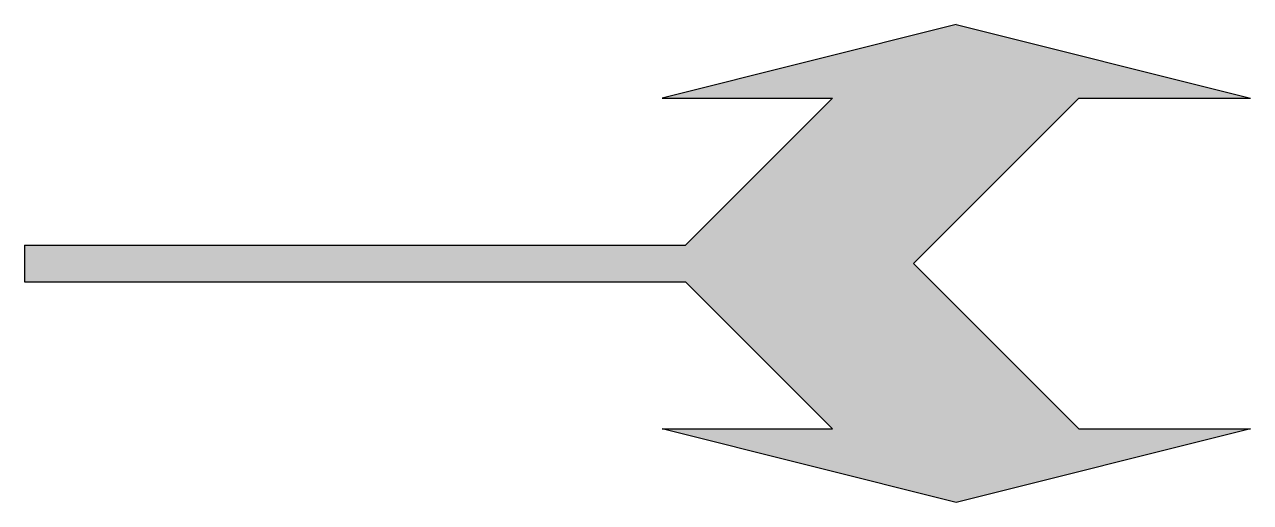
# Model space of a CAD drawing. Header units: metres. Extents: x 0 to 7.5, y -1.46 to 1.46.
import ezdxf

# ---------------------------------------------------------------- set-up
doc = ezdxf.new("R2010")
doc.units = ezdxf.units.M
doc.header["$LTSCALE"] = 0.2

msp = doc.modelspace()

# ---------------------------------------------------------------- hatches: boundary and pattern name
at = {"true_color": 0xfaf528}
msp.add_hatch(color=2, dxfattribs=at).paths.add_polyline_path([(4.0439, 0.1125), (0, 0.1125), (0, -0.1125), (4.0439, -0.1125), (4.9439, -1.0125), (3.9, -1.0125), (5.7, -1.4625), (7.5, -1.0125), (6.45, -1.0125), (5.4375, 0), (6.45, 1.0125), (7.5, 1.0125), (5.7, 1.4625), (3.9, 1.0125), (4.9439, 1.0125)])

# ---------------------------------------------------------------- linework, layer by layer
at = {"color": 2, "true_color": 0xfaf528}
for p, q in [((5.7, 1.4625), (3.9, 1.0125)), ((5.7, 1.4625), (7.5, 1.0125)), ((3.9, 1.0125), (4.9439, 1.0125)), ((4.9439, 1.0125), (4.0439, 0.1125)), ((6.45, 1.0125), (5.4375, 0)), ((6.45, 1.0125), (7.5, 1.0125)), ((0, 0.1125), (4.0439, 0.1125)), ((0, 0.1125), (0, -0.1125)), ((5.4375, 0), (6.45, -1.0125)), ((0, -0.1125), (4.0439, -0.1125)), ((4.0439, -0.1125), (4.9439, -1.0125)), ((3.9, -1.0125), (4.9439, -1.0125)), ((5.7, -1.4625), (3.9, -1.0125)), ((7.5, -1.0125), (5.7, -1.4625)), ((6.45, -1.0125), (7.5, -1.0125))]:
    msp.add_line(p, q, dxfattribs=at)

doc.saveas('drawing.dxf')
